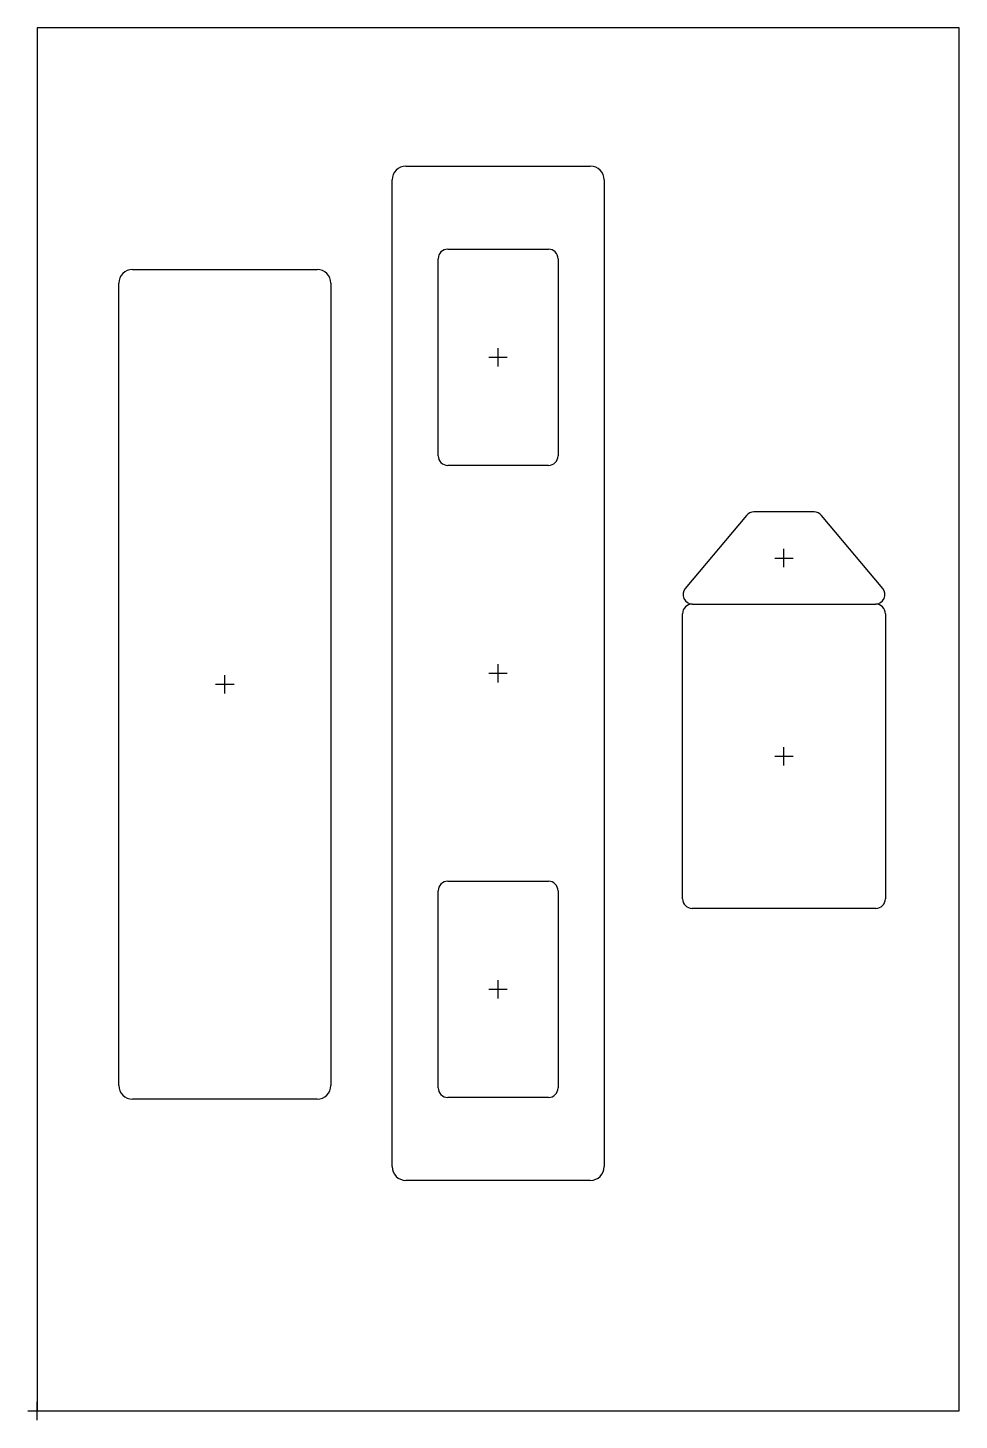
# Model space of a CAD drawing. Header units: millimetres. Extents: x -1 to 100, y -1 to 150.
import ezdxf

# ---------------------------------------------------------------- set-up
doc = ezdxf.new("R2010")
doc.units = ezdxf.units.MM
doc.layers.add('Contour', color=7, linetype='CONTINUOUS')

msp = doc.modelspace()

# ---------------------------------------------------------------- linework, layer by layer
at = {"layer": 'Contour', "color": 7, "linetype": 'CONTINUOUS'}
for p, q in [((100, 150), (0, 150)), ((0, 150), (0, 150)), ((0, 150), (0, 0)), ((100, 0), (100, 150)), ((100, 150), (100, 150)), ((40, 135), (60, 135)), ((38.5, 26.5), (38.5, 133.5)), ((61.5, 133.5), (61.5, 26.5)), ((44.539, 126), (55.461, 126)), ((43.5, 103.589), (43.5, 124.961)), ((56.5, 124.961), (56.5, 103.589)), ((10.363, 123.803), (30.363, 123.803)), ((8.863, 35.303), (8.863, 122.303)), ((31.863, 122.303), (31.863, 35.303)), ((50, 113.275), (50, 115.275)), ((49, 114.275), (51, 114.275)), ((55.461, 102.55), (44.539, 102.55)), ((76.939, 97.129), (70.291, 89.207)), ((84.266, 97.5), (77.734, 97.5)), ((91.709, 89.207), (85.061, 97.129)), ((80, 92.5), (82, 92.5)), ((81, 91.5), (81, 93.5)), ((70, 55.539), (70, 86.461)), ((71.039, 87.5), (90.961, 87.5)), ((71.087, 87.5), (90.913, 87.5)), ((92, 86.461), (92, 55.539)), ((50, 79), (50, 81)), ((19.363, 78.803), (21.363, 78.803)), ((20.363, 77.803), (20.363, 79.803)), ((49, 80), (51, 80)), ((80, 71), (82, 71)), ((81, 70), (81, 72)), ((44.539, 57.45), (55.461, 57.45)), ((43.5, 35.039), (43.5, 56.411)), ((56.5, 56.411), (56.5, 35.039)), ((90.961, 54.5), (71.039, 54.5)), ((49, 45.725), (51, 45.725)), ((50, 44.725), (50, 46.725)), ((30.363, 33.803), (10.363, 33.803)), ((55.461, 34), (44.539, 34)), ((60, 25), (40, 25)), ((-1, 0), (1, 0)), ((0, -1), (0, 1)), ((0, 0), (0, 0)), ((0, 0), (100, 0)), ((100, 0), (100, 0))]:
    msp.add_line(p, q, dxfattribs=at)
for centre, radius, start, end in [((40, 133.5), 1.5, 450, 180), ((60, 133.5), 1.5, 360, 90), ((44.539, 124.961), 1.039, 450, 180), ((55.461, 124.961), 1.039, 360, 90), ((10.363, 122.303), 1.5, 450, 180), ((30.363, 122.303), 1.5, 360, 90), ((44.539, 103.589), 1.039, 180, -90), ((55.461, 103.589), 1.039, 270, 0), ((77.735, 96.461), 1.039, 90.05515, 139.99676), ((84.265, 96.461), 1.039, 40.00324, 89.94485), ((71.087, 88.539), 1.039, 139.99676, 270), ((90.913, 88.539), 1.039, -90, 40.00324), ((71.039, 86.461), 1.039, 450, 180), ((90.961, 86.461), 1.039, 360, 90), ((44.539, 56.411), 1.039, 450, 180), ((55.461, 56.411), 1.039, 360, 90), ((71.039, 55.539), 1.039, 180, -90), ((90.961, 55.539), 1.039, 270, 0), ((10.363, 35.303), 1.5, 180, -90), ((30.363, 35.303), 1.5, 270, 0), ((44.539, 35.039), 1.039, 180, -90), ((55.461, 35.039), 1.039, 270, 0), ((40, 26.5), 1.5, 180, -90), ((60, 26.5), 1.5, 270, 0)]:
    msp.add_arc(centre, radius, start, end, dxfattribs=at)

doc.saveas('drawing.dxf')
